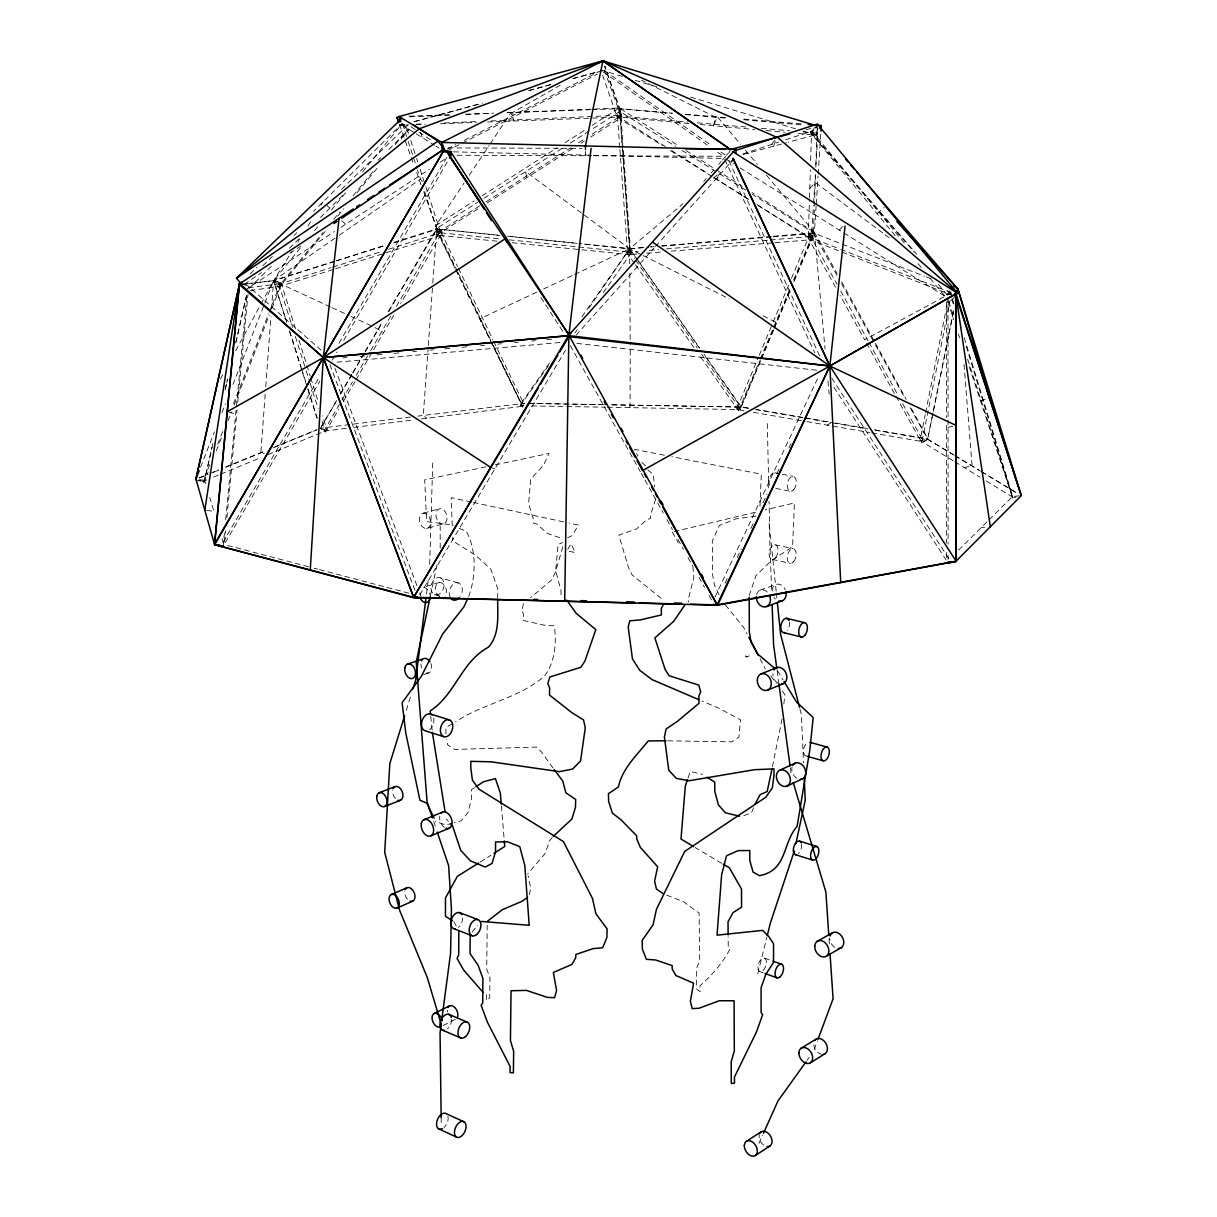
<?xml version="1.0" encoding="UTF-8"?>
<svg xmlns="http://www.w3.org/2000/svg" width="1217" height="1217" viewBox="0 0 1217 1217"><rect width="100%" height="100%" fill="white"/><g stroke="black" fill="none" stroke-linecap="round" stroke-linejoin="round"><path stroke-width="0.75" stroke-dasharray="5 3.75" d="M445.894 733.912L445.909 727.416L453.941 722.837M497.707 598.353L497.783 588.922L490.831 569.191L475.102 554.83L452.83 541.048L452.678 537.275M486.496 994.578L486.45 1000.465L489.736 998.062L489.964 977.388L486.739 969.417L487.18 925.118M560.991 594.611L561.067 590.853L555.652 570.697L558.101 544.531L562.543 542.539M429.692 564.14L432.75 462.064M952.546 295.503L808.255 238.867L809.457 199.725M809.503 197.854L810.37 169.924M810.644 160.629L811.496 132.714L817.246 126.309L815.77 167.474M815.512 174.959L813.428 233.04L808.255 238.867M759.956 506.196L761.31 474.189L671.875 456.694M758.374 205.627L811.359 239.247L813.473 205.156M813.58 203.269L815.344 174.852M815.816 167.277L817.93 133.185L802.824 131.892M816.12 206.069L814.432 232.28L825.05 348.99M816.242 204.197L818.052 176.115M818.174 174.229L820.851 133.033M428.171 347.393L423.288 415.438L426.771 418.283M428.308 345.491L432.659 285.021M432.796 283.12L436.72 228.309L440.387 230.789L457.607 266.523M265.184 394.202L260.834 452.861L264.408 453.758M265.747 386.626L270.935 316.603M271.497 309.027L273.597 280.64L291.761 251.721M607.359 407.254L740.59 409.612L740.803 407.056L703.745 354.284M224.445 532.94L223.198 546.159L319.873 381.286M225.693 519.72L236.235 408.303M236.417 406.417L246.945 295.199M224.597 542.158L225.662 530.81M226.91 517.575L237.087 409.779M237.787 402.218L247.964 294.423M782.014 719.034L772.293 767.41M783.824 704.019L784.95 694.633L781.679 690.313M426.482 594.109L428.582 577.284M440.189 548.061L440.189 525.987M953.17 460.802L920.067 440.6L925.224 414.693M925.589 412.837L947.313 303.642M932.907 413.308L927.673 439.246L921.741 442.805L950.203 300.264M933.287 411.468L953.885 309.605L932.511 415.103M920.067 440.6L927.628 439.17L932.131 416.944M630.056 407.649L630.239 346.708M430.422 595.706L437.512 562.452M529.319 894.723L530.749 888.273L528.056 875.723M205.658 483.773L204.623 480.319L212.138 447.156M225.069 390.018L226.316 384.496M226.742 382.64L227.579 378.959M235.915 342.099L246.351 296.02M195.754 479.559L203.954 482.495L213.158 442.09M225.297 388.862L227.396 379.658M235.779 342.905L246.671 295.107M688.913 123.48L617.034 116.878L618.997 108.678L604.697 66.159L605.777 69.78M713.497 125.731L715.535 117.243L641.572 80.216M797.972 133.49L816.744 135.209L818.433 128.181M757.765 973.722L766.816 937.425M523.523 603.678L521.667 610.828L523.371 613.748L523.264 620.427L543.938 625.158L554.267 625.842C556.747 642.302 555.074 662.002 544.699 675.831C519.37 698.421 483.392 703.137 455.538 721.924M588.861 308.16L629.645 248.74L619.894 111.432L591.143 129.793M775.199 242.685L813.032 239.597L814.736 233.375L752.486 194.431M562.862 546.722L555.363 572.218L551.742 579.855L530.566 597.73M717.056 179.69L718.958 173.453L710.317 180.74M406.311 710.302L411.27 694.283M655.644 499.198L650.563 515.156L650.623 518.579L647.048 519.461L636.506 528.969L618.814 535.1L628.504 567.518L632.231 575.033L661.105 598.308M637.16 253.957L627.713 254.733L629.645 248.74L619.696 111.371L675.724 146.42M619.803 147.653L617.582 117.608L619.696 111.371M524.131 405.778L520.344 405.717L521.195 403.192L524.968 403.268L417.69 416.123M749.231 595.493L756.016 575.519L771.167 560.839L792.571 546.661L794.442 502.956L765.265 509.893M688.077 777.922L690.298 771.502L702.483 774.423M729.272 152.597L730.413 149.478M814.173 1049.586L817.428 1040.824M773.571 146.207L776.887 137.338M818.067 128.104L815.496 134.844L788.144 142.252M200.577 467.237L214.375 431.974M221.935 412.669L225.388 403.816M232.949 384.496L273.597 280.64L301.268 246.853M198.751 480.243L203.193 481.369L210.085 463.753M217.645 444.372L223.837 428.506M233.481 403.846L268.561 313.971M269.261 312.206L280.96 282.253L273.597 280.64L241.301 284.352M203.954 482.495L208.077 471.922M216.322 450.792L221.813 436.72M228.005 420.869L231.443 412.061M234.196 405.018L269.246 315.233M272 308.19L281.614 283.546L273.597 280.64L241.179 284.474M753.566 807.753L751.497 812.88L742.811 815.983M743.998 410.707L736.604 409.429L758.541 357.007M759.271 355.258L772.43 323.813M773.16 322.064L790.715 280.123M791.446 278.389L809.716 234.698L814.432 232.28L837.144 273.627M773.388 330.02L741.153 406.797L738.521 410.677L699.045 354.786M774.134 328.271L790.974 288.125M793.91 281.157L814.432 232.28L765.965 174.594M738.521 410.677L759.514 360.84M760.245 359.121L772.552 329.913M773.997 326.475L790.046 288.368M793.697 279.697L811.937 236.387L814.569 232.69L773.054 236.296M760.701 360.445L741.153 406.797L736.604 409.429M761.416 358.726L773.723 329.548M774.453 327.829L791.217 288.064M794.138 281.142L814.569 232.69M811.359 239.247L814.432 232.28L751.908 192.484M758.906 1143.387L762.724 1134.913M714.12 124.271L717.482 116.893L740.514 144.306M665.273 146.512L617.11 115.934L620.442 108.815L672.697 113.166M468.651 596.665C475.923 577.056 476.836 549.399 466.081 531.129L454.808 526.596M714.957 597.106L818.843 375.916M725.073 583.186L727.507 578.045M737.198 557.508L741.244 548.958M750.935 528.421L753.369 523.295M763.059 502.758L767.106 494.208M776.796 473.672L779.23 468.53M788.92 448.008L791.354 442.866M220.399 379.126L224.004 372.448M235.718 350.739L260.073 305.68M260.97 304.007L273.597 280.64L337.687 236.341M339.011 343.3L447.445 156.339M332.226 360.202L337.003 351.987M343.666 340.486L448.51 159.823M222.985 542.356L319.371 377.087M335.77 401.99L320.543 428.201L323.844 431.153L346.297 428.338M340.532 393.791L351.972 374.136M352.915 372.493L364.339 352.839M365.298 351.196L382.442 321.699M388.162 311.871L436.72 228.309L457.227 270.782M323.844 431.153L341.034 401.595M341.992 399.952L352.504 381.879M356.322 375.308L369.694 352.322M370.653 350.679L390.718 316.192M396.438 306.334L440.387 230.789M321.44 426.589L336.653 400.606M340.441 394.095L351.85 374.608M352.808 372.98L364.202 353.478M365.161 351.865L382.244 322.627M388.877 311.293L437.222 228.659L442.486 232.051L400.697 303.459M410.525 417.035L320.497 428.217L325.487 431.913L338.828 409.14M343.59 401.002L355.014 381.484M355.973 379.856L394.993 313.195M419.835 594.9L565.433 350.344M567.746 549.339L571.123 543.664L575.124 552.609L566.909 550.753M297.815 242.092L299.823 238.882M307.901 226.027L310.928 221.205M321.014 205.141L323.037 201.931M479.65 205.901L438.135 232.401L435.884 225.464L464.057 183.128M469.26 175.278L489.097 145.492M490.132 143.925L511.003 112.557L513.513 119.935M472.105 932.146L477.657 925.316M455.812 269.885L522.838 407.178L521.211 403.268L549.399 363.031M581.939 316.724L629.645 248.74L682.95 203.817M520.344 405.717L549.704 363.898M575.048 332.88L577.223 329.777M603.328 292.628L631.608 252.391L629.645 248.74L582.943 214.086M807.054 1060.357L809.214 1057.36M771.578 144.443L774.955 140.016M785.65 139.818L812.028 131.117L816.364 125.488M314.488 230.682L319.326 224.826M331.328 210.1L345.795 192.499M362.59 171.901L402.355 123.465L408.942 129.565L399.298 141.278M334.736 261.214L273.597 280.64L278.267 286.893L322.885 232.569M333.732 219.364L339.771 212.017M353.036 195.876L373.528 170.912M395.236 144.488L407.284 129.808L402.279 123.404L313.59 211.271M250.139 290.528L279.956 286.406L326.977 229.237M337.824 216.048L343.848 208.715M357.113 192.59L378.806 166.212M634.361 263.191L626.679 252.33L629.645 248.74L648.524 247.097M951.588 300.401L955.193 296.096M552.244 837.57L548.167 842.362L548.106 845.45L544.623 854.045L527.676 873.928M703.7 181.439L706.21 178.595M711.2 172.89L713.694 170.045M718.699 164.356L721.194 161.511M722.442 160.081L727.447 154.392M809.792 188.544L815.238 182.428L883.588 233.558M576.052 335.192L654.214 247.872M655.476 246.458L729.85 163.352M947.161 294.757L949.656 291.989L951.314 297.42M726.336 155.35L728.633 152.87M249.105 288.368L273.323 264.302M289.479 248.268L298.895 238.912M320.421 217.508L344.594 193.503M378.107 160.203L380.784 157.541M388.832 149.539L408.942 129.565M958.524 550.099L987.763 521.104M989.056 519.811L1012.529 496.521L1019.496 495.836M250.185 274.008L256.924 267.329M839.319 230.059L842.894 226.545M262.918 265.656L272.41 256.437M294.118 235.368L296.826 232.736M341.597 189.289L408.06 124.773L417.355 131.01M895.149 235.672L810.294 132.288L815.77 127.435M877.061 213.644L884.181 207.453M339.239 235.261L420.519 179.082L417.583 170.106M244.145 284.337L261.472 272.623M289.813 253.44L300.842 245.971M474.463 787.718L471.466 789.696L471.39 799.204L467.906 812.743L461.045 820.866L454.215 822.692M245.591 289.783L334.492 231.504M340.851 227.336L429.266 169.376M440.311 162.135L446.624 157.997M871.722 432.856L923.627 441.847L928.039 438.972L910.772 407.558M435.884 225.464L474.143 200.942M482.115 195.846L557.036 147.835M565.007 142.739L585.727 129.458M592.101 125.381L619.194 108.009L621.75 115.204L589.819 135.589M497.023 241.194L436.751 235.079L435.945 228.902L477.612 202.296M484.031 198.204L564.003 147.12M570.393 143.043L589.545 130.812M486.039 201.824L570.651 147.82M578.638 142.724L583.43 139.666M436.751 235.079L479.346 207.955M487.226 202.92L574.667 147.242M581.072 143.165L584.266 141.126M590.671 137.049L621.066 117.699L619.894 111.432M480.152 862.108L490.907 855.247M827.241 425.144L831.728 422.39L755.94 409.353M560.231 85.266L512.631 112.496L514 121M835.547 287.227L807.312 236.265L813.428 232.949L924.509 276.213M951.42 292.795L864.694 339.832L840.095 295.442M447.308 148.976L455.782 144.656M464.24 140.351L597.943 72.153M446.806 151.014L460.33 144.093M462.019 143.226L597.319 74.1M443.079 1025.52L455.386 1019.329A7.348 4.655 65.1 0 1 452.785 1019.116M536.727 292.186L479.954 318.732L481.521 322.551M543.619 288.961L572.872 275.285M574.591 274.479L629.645 248.74L648.539 247.173M567.563 537.762L572.051 535.739L578.394 525.059L569.176 523.082M749.216 655.872L746.158 657.226L745.489 655.309M203.193 481.369L206.707 479.924M213.705 477.034L218.954 474.873M220.703 474.143L260.986 457.531M267.983 454.641L327.084 430.255L322.581 415.818M199.482 477.733L208.259 474.143M210.009 473.428L218.771 469.838M225.784 466.963L266.127 450.457M274.89 446.882L316.983 429.662M199.299 478.038L206.327 475.162M213.371 472.287L218.634 470.127M225.677 467.252L266.067 450.731M273.049 447.871L316.694 430.012M759.986 590.245L775.777 584.556M423.744 674.583L429.129 672.727M742.826 153.935L778.621 142.13M334.645 261.472L273.597 280.64L278.876 284.337L331.024 267.679M332.819 267.101L381.362 251.584M388.558 249.287L442.486 232.051M980.476 400.804L989.406 397.959M336.531 260.651L385.074 245.225M394.065 242.366L437.222 228.659M278.267 286.893L333.884 269.292M335.679 268.714L384.116 253.379M385.911 252.817L441.528 235.2L425.874 186.977M336.44 260.91L384.922 245.682M393.897 242.868L436.979 229.344L441.528 235.2M969.158 366.515L1012.62 498.103L1016.073 497.038M439.398 582.456L423.014 587.446A7.774 5.248 72.7 0 1 429.905 594.505M426.589 528.497A7.865 5.355 74.2 0 0 428.81 516.404A7.865 5.355 74.2 0 0 419.561 517.575A7.865 5.355 74.2 0 0 426.589 528.497L443.11 523.888A7.804 5.355 74.3 0 0 445.361 511.87A7.804 5.355 74.3 0 0 436.112 513.042A7.804 5.355 74.3 0 0 443.11 523.888M404.5 124.256L400.834 125.245L408.38 124.971M413.674 121.761L479.681 103.841M529.182 90.393L551.195 84.429M573.192 78.451L597.03 71.97M414.967 121.533L482.845 103.126M528.71 90.682L550.738 84.703M572.751 78.74L602.111 70.769M743.1 154.453L786.319 142.754M423.364 513.148L439.915 508.645M452.511 823.148L445.681 824.974L435.412 821.429M805.989 129.732L816.896 126.887M948.043 427.395L952.881 426.239M674.081 531.616L757.963 511.642M485.948 466.826L424.718 479.848L426.574 521.621L449.986 524.649L453.211 525.942M495.228 464.848L549.034 453.409L543.406 465.457L530.749 478.966L528.589 503.792L533.609 519.796L533.563 523.249L537.062 524.101L547.422 533.533L563.03 538.766M986.211 480.974L1012.955 497.297L1016.271 496.642M964.199 467.541L972.109 466.02L964.016 364.461M755.894 516.114L735.768 518.898L719.414 525.531L712.295 541.033L712.645 575.002L714.546 585.529L721.057 598.947M946.415 294.24L953.809 293.236M248.344 287.76L281.614 283.546M353.782 427.41L413.674 419.911M421.158 418.983L522.96 406.25M981.237 527.57L984.872 527.235M342.996 357.92L346.769 357.57M359.973 356.398L365.632 355.896M376.951 354.877L382.61 354.375M393.928 353.371L399.587 352.854M412.791 351.683L416.564 351.348M429.768 350.161L433.541 349.827M444.874 348.823L450.533 348.305M461.852 347.301L467.511 346.799M480.715 345.613L484.488 345.278M497.692 344.107L501.465 343.757M514.669 342.585L518.442 342.251M531.646 341.064L535.419 340.73M546.752 339.726L552.412 339.208M337.033 362.164L561.691 342.373M661.729 245.956L771.167 236.448M626.679 252.33L638.027 251.356M649.361 250.383L658.823 249.561M666.384 248.907L768.459 240.129M770.346 239.962L811.937 236.387M661.759 246.077L771.304 236.98M773.191 236.828L814.736 233.375M646.623 253.182L661.744 251.949M671.206 251.174L773.312 242.837M745.96 656.678L747.679 656.541M399.404 124.94L405.018 124.697M416.244 124.195L423.714 123.875M444.296 122.963L477.962 121.502M491.06 120.924L621.75 115.204M410.038 116.802L451.172 115.067M466.126 114.444L492.307 113.348M507.261 112.709L619.194 108.009M415.925 124.682L425.357 124.332M440.448 123.769L476.273 122.415M487.591 121.989L621.187 116.969L619.864 108.678L604.788 66.159M408.866 116.178L450.381 114.702M465.472 114.17L493.767 113.166M506.972 112.694L589.773 109.758M591.645 109.682L619.864 108.678M448.191 147.911L581.711 148.383M457.014 155.244L591.858 155.761M593.759 155.761L724.769 156.278M604.484 404.713L526.87 403.375L602.309 404.622M612.06 404.85L740.803 407.056L748.272 408.349M667.844 740.803L731.858 741.853L738.871 737.137L740.529 719.871L719.277 708.4L702.057 701.022M611.725 404.789L740.803 407.056M531.692 405.915L605.473 407.223M453.561 151.851L722.792 158.453M685.764 114.246L726.929 117.684M743.922 119.099L802.444 123.982M617.11 115.934L688.001 122.035M697.326 122.826L746.204 127.024M761.31 128.333L789.62 130.751M618.997 108.678L671.997 113.379M685.247 114.565L726.808 118.247M743.709 119.753L803.828 125.092M700.262 124.514L754.799 129.519M766.056 130.554L784.828 132.288M435.945 228.902L499.883 235.444M507.413 236.22L576.995 243.339L507.474 236.159M637.297 259.586L629.645 248.74L578.866 243.537L629.645 248.74L641.481 254.688M498.072 235.2L436.051 228.811L437.557 232.508L499.731 238.882M509.147 239.84L631.608 252.391M512.098 242.715L579.9 249.607M581.787 249.789L630.756 254.764L623.058 145.857M576.828 343.407L817.444 370.318M206.631 510.425L213.918 511.383L209.78 497.57M199.436 479.62L204.623 480.319M241.422 283.789L248.846 284.976M748.546 408.075L741.153 406.797L703.989 354.117M835.44 423.029L866.93 428.46M874.338 429.738L928.039 438.972M755.757 409.627L802.459 417.674M804.331 418.009L830.496 422.512M832.367 422.831L867.873 428.947M875.342 430.24L927.658 439.246L953.474 454.808M753.247 412.32L805.046 421.295M806.886 421.614L869.866 432.537M774.803 472.82L780.295 473.885M782.135 474.234L793.149 476.349M664.421 455.234L634.605 449.408L637.921 456.208M775.807 488.443L790.472 491.349M471.435 502.043L451.157 497.677L452.252 525.957M473.276 502.438L567.335 522.671M774.879 544.714L793.043 548.639M772.263 559.424L790.396 563.441M320.177 428.582L327.084 430.255M228.857 412.213L235.702 413.963M227.549 545.444L312.115 567.7M313.956 568.187L317.622 569.16M319.447 569.632L410.114 593.5M440.676 577.923A8.884 6.328 -73.8 0 1 440.965 592.679A8.884 6.328 -73.8 0 1 430.985 588.009A8.884 6.328 -73.8 0 1 440.676 577.923L458.915 583.11M244.465 284.793L247.827 285.767L321.045 350.161M434.439 594.505L439.9 596.102M600.757 69.901L622.541 76.488M635.244 80.337L657.895 87.183M690.495 97.041L795.568 128.819M802.809 131.01L816.744 135.209M492.246 467.982L494.893 468.819M764.428 958.114L771.289 960.548M759.925 971.653L763.348 972.9M926.274 276.883L931.568 278.952M807.312 236.265L839 248.694M840.764 249.379L949.929 292.171M666.688 895.103L683.695 901.827L699.09 913.13L699.714 960.761L696.459 968.747L696.748 989.254L700.11 991.566L700.034 985.724C711.778 975.547 722.609 963.058 729.941 949.138L728.222 945.746L728.146 936.801M330.324 306.867L273.597 280.64L286.664 322.14L273.597 280.64L279.956 286.406M332.043 307.658L349.233 315.599M350.952 316.405L373.3 326.734M375.019 327.525L383.598 332.667M643.169 255.54L729.318 298.88M763.105 315.872L776.629 322.672M721.651 863.279L695.12 847.504M927.628 439.17L953.048 454.504M954.645 455.462L980.035 470.796M981.617 471.755L1018.066 493.752M955.086 455.782L979.289 470.37M980.902 471.344L1018.005 493.722M954.752 461.775L979.928 477.14M617.582 117.608L662.504 145.644M670.521 150.649L712.234 176.678M713.847 177.682L750.646 200.653M757.035 204.654L813.032 239.597M402.112 125.016L414.632 132.836M416.184 133.809L434.53 145.264M436.051 146.207L439.063 148.094M725.636 158.834L733.653 163.854M740.058 167.87L948.362 298.393M682.128 150.421L746.097 190.43M620.442 108.815L678.158 145.553M686.175 150.649L715.033 169.011M716.63 170.03L742.279 186.368M671.693 150.589L708.613 174.031M715.033 178.108L750.357 200.531M418.907 132.06L432.431 141.126M604.575 70.662L711.671 145.599M720.996 152.125L725.651 155.38M603.024 71.818L708.385 145.766M717.68 152.292L723.887 156.643M581.437 212.96L525.683 171.597L526.672 177.804M885.109 234.698L889.657 238.106M491.501 342.403L521.211 403.268L523.629 405.094M641.785 462.475L645.938 466.005M647.824 469.884L653.346 474.569L654.503 486.876M341.688 220.673L345.613 224.217M325.76 204.426L329.837 208.153M811.496 132.714L916.66 254.094M810.294 132.288L914.18 252.147M947.571 290.68L951.283 294.955M446.304 818.904L448.434 821.353M745.352 150.071L757.476 164.493M812.028 131.117L905.859 244.952M938.353 284.352L946.765 294.575M918.044 263.587L921.665 267.999M930.107 278.282L948.18 300.31M725.302 604.834L743.602 627.303L747.071 633.935M420.519 179.082L422.421 181.531M770.741 675.922L776.203 683.117M553.035 768.033L541.565 752.121L536.575 747.086L454.504 749.444L447.597 744.804L446.745 739.358M638.393 261.138L699.608 347.91M635.457 264.743L694.664 348.579M629.737 263.815L629.645 248.74L635.091 256.498M636.187 258.05L699.395 348.077M629.098 250.869L634.513 258.582M635.593 260.119L697.295 347.956M701.631 354.132L740.59 409.612M831.896 378.304L949.929 560.337M833.964 387.249L946.035 559.896M540.941 297.48L563.577 332.637M777.465 670.643L783.139 679.999M672.256 532.057L678.28 542.767M813.428 232.949L837.068 275.635M841.601 283.85L904.703 397.761M910.21 407.725L927.673 439.246M866.534 343.148L895.058 394.643M895.986 396.301L921.741 442.805M570.301 345.552L632.992 458.459M633.905 460.117L640.355 471.74M641.283 473.398L644.021 478.342M644.949 480L663.265 512.996M666.931 519.598L672.423 529.501M677.93 539.405L683.422 549.308M688.001 557.569L692.579 565.814M698.999 577.375L704.491 587.263M709.07 595.524L711.823 600.468M841.692 281.888L906.224 399.298M809.716 234.698L837.068 284.413M840.704 291.046L868.04 340.76M868.953 342.418L898.116 395.449M902.664 403.74L923.627 441.847M453.835 921.588L457.151 927.734M760.062 658.777L765.265 668.711M436.051 228.811L455.097 267.831M455.934 269.535L490.679 340.714M437.557 232.508L454.975 268.181M458.429 268.212L492.87 339.665M493.691 341.368L524.025 404.318M458.048 272.471L492.505 343.818M493.326 345.506L521.211 403.268M724.83 159.549L814.827 352.96M729.013 160.933L819.695 355.973M334.827 368.066L416.99 585.742M419.667 592.816L421.006 596.36M329.898 364.568L415.24 591.051M399.495 124.438L414.008 165.451M416.731 172.297L420.991 184.832M423.759 191.784L438.135 232.401M604.362 69.993L621.187 116.969M420.55 132.364L422.436 137.704M602.567 75.119L617.034 116.878M433.678 821.475L435.458 826.769M947.708 301.573L953.656 319.615M958.433 334.036L959.62 337.657M948.788 301.466L954.098 317.713M967.667 359.258L1012.529 496.521M402.279 123.404L407.573 139.575M408.167 141.37L416.99 168.311M424.642 191.647L436.979 229.344M407.284 129.808L408.456 133.383M410.768 140.533L416.001 156.613M416.579 158.393L417.735 161.967M420.063 169.117L424.703 183.417M289.616 331.039L301.055 367.032M301.618 368.827L305.619 381.423M307.916 388.619L317.637 419.226M278.876 284.337L292.521 327.525M295.366 336.531L305.604 368.934M306.167 370.729L309.574 381.53M310.137 383.325L318.109 408.516M322.079 421.128L325.487 431.913M289.509 331.161L301.999 370.85M302.577 372.661L316.77 417.766M280.96 282.253L296.142 330.994M298.956 340.015L306.273 363.472M306.836 365.283L310.213 376.114M310.776 377.909L318.093 401.382M949.884 290.68L953.763 303.368M964.275 337.794L1012.955 497.297M951.861 299.215L954.067 306.456M966.222 346.236L1012.62 498.103M222.072 538.659L223.152 542.295M799.934 708.963L801.349 714.425L803.555 762.892M629.645 248.74L630.756 254.764M777.131 670.704L778.895 683.771M790.32 767.729L791.324 775.183M776.172 591.264L769.646 527.767L769.053 501.252M776.37 593.12L776.948 598.734M430.727 716.326L432.187 730.626M827.956 380.982L829.157 394.156M692.899 566.559L693.827 577.862L688.503 598.277L688.548 602.08M501.404 805.958L504.142 839.091M619.94 149.539L627.713 254.733M621.066 117.699L622.921 143.986M829.036 938.855L829.416 944.483M769.144 523.158L771.639 591.462M767.318 423.562L768.748 487.987M585.544 151.425L585.605 155.091M441.163 1117.51L441.269 1125.04M629.798 273.232L630.223 344.822M947.997 297.83L948.043 418.009M948.043 419.88L948.089 544.227M948.089 555.53L948.089 559.303M946.43 301.831L946.461 417.69M946.461 425.281L946.491 543.041M946.507 552.533L946.507 560.124M439.702 596.726A7.713 5.248 72.7 0 1 435.929 585.529A7.713 5.248 72.7 0 1 444.022 584.753A7.713 5.248 72.7 0 1 444.981 596.208M407.421 899.257A7.302 4.67 67.4 0 1 404.835 890.829M395.342 798.474A7.363 4.777 69.1 0 1 392.726 789.955M430.879 663.478A7.576 5.081 71.2 0 1 431.046 670.673A7.576 5.081 71.2 0 1 426.467 672.91M421.721 667.95A7.576 5.081 71.2 0 1 420.915 664.163M447.643 1012.118A7.348 4.655 65.1 0 1 447.43 1010.338M777.891 683.133A8.671 6.633 67.3 0 1 772.917 673.883M822.129 1054.363A8.58 6.1 58.9 0 1 813.747 1043.806M756.594 594.596A8.808 6.785 69.8 0 1 761.705 589.789A8.808 6.785 69.8 0 1 768.49 593.577M775.457 599.053A8.747 6.785 69.8 0 1 774.027 597.38M772.11 590.99A8.747 6.785 69.8 0 1 777.511 584.114A8.747 6.785 69.8 0 1 785.345 589.849M834.679 947.222A8.686 6.389 60.2 0 1 829.735 937.911M796.739 778.287A8.656 6.557 64.5 0 1 792.069 766.999M763.713 1145.151A8.336 5.689 58.7 0 1 759.332 1134.427M801.531 844.157A7.074 3.803 -73.2 0 1 798.382 853.634M769.463 485.142A7.576 4.366 -78.6 0 1 770.376 476.045A7.576 4.366 -78.6 0 1 775.868 473.23M806.43 755.97A7.135 3.879 -74.6 0 1 803.555 750.037A7.135 3.879 -74.6 0 1 807.875 742.34M789.407 622.085A7.348 4.138 -76.3 0 1 787.186 630.725M444.388 827.423A8.702 5.735 68.2 0 1 439.793 816.029M433.678 718.06A8.793 5.872 -72.2 0 1 429.54 729.759M450.168 597.364A8.945 6.313 -73.8 0 1 451.857 585.514A8.945 6.313 -73.8 0 1 460.665 584.51A8.945 6.313 -73.8 0 1 460.513 596.193M462.612 917.983A8.534 5.385 -68.9 0 1 458.413 927.43M451.629 1019.374A8.534 5.279 -67.2 0 1 447.445 1028.852M447.932 1116.232A8.504 5.111 -65.9 0 1 444.038 1127.505M654.183 246.61L650.41 246.945L654.198 246.701M775.655 557.553A7.485 4.275 -77.4 0 0 775.944 545.064A7.485 4.275 -77.4 0 0 769.083 553.583A7.485 4.275 -77.4 0 0 775.655 557.553M793.773 561.554A7.53 4.26 -77.4 0 0 794.108 549.004A7.53 4.26 -77.4 0 0 787.247 557.569A7.53 4.26 -77.4 0 0 793.773 561.554M793.88 489.553A7.621 4.336 -78.6 0 0 794.214 476.76A7.621 4.336 -78.6 0 0 787.293 485.218A7.621 4.336 -78.6 0 0 793.88 489.553M763.12 970.512A7.135 3.818 -71.4 0 0 765.295 958.646A7.135 3.818 -71.4 0 0 758.085 965.477A7.135 3.818 -71.4 0 0 763.12 970.512"/><path stroke-width="1.5" d="M470.142 934.975L470.066 953.58L478.083 965.203L482.89 978.407L482.723 1002.991L481.095 1005.227L487.469 1022.295L510.121 1066.488L510.045 1072.557L513.391 1072.862L513.665 1051.458L510.44 1040.474L511.034 990.76L526.474 990.395L547.452 997.408L554.633 997.651L556.58 990.41L553.339 972.474L571.838 964.472L575.717 957.855L575.808 954.524L592.998 948.652L602.674 947.784L606.887 937.516L607.146 928.936L595.904 913.739L592.466 898.405L563.441 841.616L479.057 789.255L472.409 780.158L470.796 767.973L470.827 761.325L491.105 761.812L559.288 771.639L572.644 769.068L580.555 760.914L585.286 727.812L583.521 719.932L572.005 712.736L549.491 695.059L549.628 687.848L547.817 683.695L549.825 677.002L580.889 667.281L584.997 660.907L595.813 629.615L576.25 613.383L566.894 600.3M458.824 930.807L458.703 954.904L457.029 958.372L463.601 969.964L483.24 992.555M497.677 600.24C497.555 616.289 499.852 634.011 488.504 647.155C461.349 661.516 455.447 694.603 430.179 710.956L430.544 714.531M310.259 569.982L323.342 357.585L339.087 218.315M820.958 131.162L821.323 125.549L808.118 124.453M717.817 604.164L717.422 605.199L413.674 597.319L214.633 544.714L195.983 479.163L239.551 283.5L214.633 544.714L413.156 597.608L635.38 602.917M845.07 226.058L829.857 365.998L840.734 582.608M591.112 148.413L568.871 335.086L564.703 601.244L565.768 600.224M426.011 597.836L415.682 680.06L412.928 688.959M441.269 1023.588L440.052 1032.853L441.163 1117.51M441.756 1019.892L450.564 953.215L451.431 908.932L448.601 865.576L437.253 832.063M204.806 510.182L239.551 283.5M771.897 769.266L767.182 791.567L760.169 794.595L754.951 804.331M430.027 597.547L416.214 662.215L427.106 802.079L432.476 817.946M794.29 851.063L770.422 922.897L767.258 935.599M795.857 843.792L805.243 800.162L804.224 777.8M239.506 284.55L195.754 479.559L199.223 470.69M404.668 715.642L389.805 763.668L384.709 852.387L399.511 910.027L427.243 977.388L441.056 1023.725M687.529 779.534L685.323 785.954L680.988 839.045L693.553 846.56M818.083 1039.075L833.082 998.807L830.04 953.854M819.969 128.606L821.323 125.549M763.485 1133.21L777.952 1100.989L805.973 1061.863M467.86 598.368L463.89 606.887L442.592 634.118L421.417 676.226L402.112 702.696L405.778 732.953L419.911 800.208L426.817 803.144L434.043 818.007M713.192 604.286L717.574 605.245L829.857 365.998L955.938 293.693L956.288 561.478L948.089 563.075M714.577 605.427L717.056 604.864L829.857 365.998L956.075 293.799M955.604 293.997L958.007 289.235L856.692 171.977M443.779 150.345L214.633 544.714L219.44 545.322M449.453 158.18L451.355 154.894L447.491 151.151M443.962 150.284L214.481 544.227L239.43 283.333L323.342 357.585L490.923 467.556L413.643 597.425L417.903 598.14M663.022 605.381L661.303 608.302L661.424 614.935L640.325 619.94L629.798 620.776L628.185 626.953L632.46 658.884L639.716 670.293L652.145 679.664L698.619 699.562M417.34 596.847L413.674 597.319L568.871 335.086L735.92 148.93L685.141 148.748M491.896 465.928L538.446 387.691M540.394 384.42L557.842 355.09M559.79 351.835L569.48 335.527L323.342 357.585L227.138 411.772M684.852 604.94L673.777 621.233L654.868 637.906L665.075 669.35L669 675.724L698.771 685.08L700.657 691.804L698.908 696.033L698.984 703.304L677.245 721.498L666.14 728.937L664.391 736.924L668.742 770.27L676.302 778.363L689.111 780.751L754.555 769.692L773.982 768.885L773.966 775.579L772.354 787.886L765.934 797.15L684.699 851.413L656.465 909.266L653.073 924.798L642.165 940.376L642.363 949.017L646.349 959.3L655.644 959.985L672.134 965.568L672.195 968.93L675.891 975.517L693.599 983.214L690.374 1001.378L692.214 1008.619L699.09 1008.239L719.262 1000.739L734.064 1000.77L734.323 1050.849L731.174 1061.985L731.295 1083.541L734.49 1083.16L734.46 1077.045L756.426 1032.046L762.633 1014.719L761.097 1012.514L761.097 987.763L765.767 974.361L773.51 962.495L773.556 943.768L768.916 936.725L762.663 930.381L717.041 935.158L721.635 874.734L726.564 855.718L738.263 850.592L749.778 850.531L749.794 860.434L753.064 872.102L759.499 875.677C787.658 870.307 782.166 843.198 797.074 826.449L809.837 749.961L813.169 717.513L796.374 701.844L784.083 681.566M956.09 291.821L958.007 289.235L896.914 221.555M955.193 296.096L957.612 293.221L817.444 124.073L736.072 150.33M571.321 332.271L567.578 336.531L829.857 365.998L956.106 425.463M731.113 161.952L733.638 159.138M553.263 836.383L571.884 819.026L575.489 807.251L575.671 799.463L565.859 792.784L562.786 781.131L554.115 769.494M956.045 561.204L1021.246 495.669L955.664 292.978L956.045 561.204L717.056 604.864L690.465 604.24M239.384 284.687L242.077 282.009M401.169 119.038L236.509 278.206L241.362 283.972M487.211 921.436L502.286 909.723L522.276 901.188L527.615 897.294M341.779 218.269L444.144 148.991L438.014 141.157L236.509 278.206L419.287 128.789L602.902 60.85L816.896 125.868M333.914 223.593L337.063 221.464M475.969 786.73L483.468 781.755L495.41 778.591L500.339 793.073L501.252 804.118M353.295 208.959L238.988 284.215L323.342 357.585L413.674 597.319M356.459 206.89L359.608 204.806M367.519 199.603L373.832 195.45M378.563 192.332L384.891 188.163M389.623 185.045L441.756 150.725M413.643 597.425L323.342 357.585L504.949 238.928L506.744 241.848M755.331 1155.511L770.042 1145.927M746.325 1141.348L761.081 1131.886M478.616 863.081L457.394 876.27L445.498 897.963L445.452 916.295L452.435 920.706M493.98 853.3L504.751 846.454L504.294 840.932M810.476 1062.76L825.263 1053.572M801.075 1048.278L815.892 1039.227M599.631 62.721L602.902 60.85L776.887 137.338M826.586 956.045L841.525 947.541M816.972 941.456L831.956 933.089M730.504 149.463L602.902 60.85L399.1 116.543L441.817 142.45L602.902 60.85L609.626 64.212M434.499 1013.35L449.925 1005.714M786.699 786.212A8.732 6.557 64.7 0 0 787.064 772.171A8.732 6.557 64.7 0 0 776.385 776.081A8.732 6.557 64.7 0 0 786.699 786.212L802.064 779.032M780.036 770.102L795.446 763.044M396.909 908.125A7.363 4.655 67.4 0 0 396.59 896.473A7.363 4.655 67.4 0 0 389.029 899.302A7.363 4.655 67.4 0 0 396.909 908.125L412.563 901.219M391.433 894.48L407.117 887.665M430.681 835.927L449.088 828.26M767.608 690.145A8.732 6.648 67.4 0 0 767.942 675.846A8.732 6.648 67.4 0 0 757.278 680.197A8.732 6.648 67.4 0 0 767.608 690.145L783.2 683.711M424.125 819.634L442.577 812.119M760.914 673.99L776.552 667.692M384.618 806.536L400.515 800.254M379.095 792.784L395.008 786.608M766.74 606.507L782.485 600.696M407.239 664.163L423.455 658.716A7.576 5.081 71.2 0 1 429.997 661.729M732.193 149.006L789.62 134.007M717.574 605.245L956.273 561.372M323.342 357.585L569.556 335.679L445.757 150.269M948.089 561.889L951.268 561.615M398.415 121.898L396.94 117.349L400.682 117.197M665.973 740.773L648.22 740.94C636.978 755.057 622.13 768.657 618.449 786.882L608.439 793.712L608.652 801.455L612.379 813.093L621.02 819.786L636.674 835.82L636.75 838.893L640.34 847.367L657.682 866.793L654.594 881.093L656.45 889.064L663.28 893.765M639.184 603.008L680.972 604.012M451.674 151.79L442.227 151.562L441.71 142.45L724.845 149.326M533.822 599.388L537.579 599.494M580.981 600.62L586.685 600.757M626.588 601.791L634.194 601.989M674.112 603.024L681.718 603.221M481.613 921.467L529.212 925.285L524.801 865.424L519.765 846.652L507.611 841.799L495.578 841.936L495.502 851.763L492.018 863.416L485.279 867.082L470.431 860.83L460.711 850.348L452.694 826.267L450.564 823.818M567.548 335.481L829.857 365.998L956.288 561.478M216.215 544.607L223.198 546.159M786.441 618.297L804.361 622.602M739.327 816.181L725.423 812.804L718.426 804.878L714.82 791.522L714.729 782.09L707.077 777.298M783.854 632.703L801.744 637.1M827.423 747.177A7.165 3.864 -74.6 0 0 820.988 755.863A7.165 3.864 -74.6 0 0 827.058 758.83A7.165 3.864 -74.6 0 0 827.423 747.177L809.944 742.294A7.135 3.879 -74.6 0 1 810.781 742.978M807.175 756.274L822.905 760.731M430.681 714.09L449.545 719.916A8.869 5.857 -72.3 0 1 449.818 734.338A8.869 5.857 -72.3 0 1 440.387 730.535A8.869 5.857 -72.3 0 1 449.545 719.916M799.706 841.16L816.972 846.576A7.119 3.788 -73.2 0 1 816.622 857.955A7.119 3.788 -73.2 0 1 810.568 855.429A7.119 3.788 -73.2 0 1 816.972 846.576M443.642 736.62L424.809 730.672A8.793 5.872 -72.2 0 1 422.679 719.141A8.793 5.872 -72.2 0 1 431.989 714.942M795.233 854.593L812.484 860.069M772.993 961.156L781.573 964.214M765.052 973.509L777.039 977.844M459.554 912.628L477.885 919.58M453.926 928.723L472.242 935.812M448.556 1014.278L466.689 1021.884M442.973 1030.358L461.076 1038.071M464.255 1121.922A8.565 5.096 -66 0 0 454.595 1130.608A8.565 5.096 -66 0 0 461.882 1135.796A8.565 5.096 -66 0 0 464.255 1121.922L446.365 1113.738A8.504 5.111 -65.9 0 0 436.918 1121.298A8.504 5.111 -65.9 0 0 442.532 1128.57M438.363 1128.676L456.253 1136.982M723.187 864.161L729.318 867.706L741.472 888.973L741.579 907.167L733.075 912.583L728.025 921.832L728.131 934.93M732.497 151.486L957.612 293.221L777.207 137.049M413.202 124.773L438.014 141.157M730.413 149.478L602.902 60.85L585.438 145.949L585.514 149.6M652.768 242.32L829.857 365.998L642.53 470.583L637.039 460.711M953.459 285.828L958.007 289.235L1021.246 495.425L955.147 293.114M774.651 668.27L757.765 654.092L751.026 641.907L749.307 631.653L749.231 597.304M845.556 159.108L848.036 161.967M850.5 164.827L854.288 169.178M449.453 156.278L478.996 200.531M450.229 151.091L568.871 335.086L717.422 605.199M449.408 155.213L484.381 209.552M486.435 212.747L491.577 220.749M604.119 401.397L605.944 404.683M611.436 414.571L613.262 417.872M626.07 440.934L627.896 444.22M629.721 447.521L635.213 457.409M644.371 473.9L646.212 477.216M651.734 487.165L653.575 490.481M655.415 493.798L657.256 497.114M659.097 500.43L660.937 503.747M662.778 507.063L717.056 604.864M580.905 355.181L582.73 358.498M621.066 428.217L622.891 431.533M661.227 501.252L663.052 504.568M701.388 574.287L703.213 577.603M748.805 637.252L758.328 655.461M732.984 158.499L829.857 365.998L733.136 158.408M396.94 117.349L398.857 122.674M399.1 116.543L400.91 121.624M441.817 142.45L445.118 151.866M793.195 782.44L825.871 892.031L828.777 935.112M958.007 289.235L989.406 397.959M799.463 707.138L780.599 634.209L777.328 602.461M445.042 811.511L432.37 732.406M399.435 116.513L400.271 121.746M955.664 292.978L990.334 526.733M776.872 668.848L773.571 644.584L772.126 604.743M778.895 683.771L790.061 765.858M735.92 148.93L736.042 152.627M430.133 596.482A7.774 5.248 72.7 0 1 426.209 602.567A7.774 5.248 72.7 0 1 419.926 597.471M405.307 889.414A7.302 4.67 67.4 0 1 411.437 888.806A7.302 4.67 67.4 0 1 414.951 897.538A7.302 4.67 67.4 0 1 410.023 901.143M393.197 788.479A7.363 4.777 69.1 0 1 399.359 787.597A7.363 4.777 69.1 0 1 402.888 796.374A7.363 4.777 69.1 0 1 397.944 800.284M421.554 660.77A7.576 5.081 71.2 0 1 422.375 659.538M448.054 1007.341A7.348 4.655 65.1 0 1 455.158 1007.904A7.348 4.655 65.1 0 1 457.257 1017.731M441.071 1026.479A7.408 4.655 65.2 0 1 433.054 1022.189A7.408 4.655 65.2 0 1 434.925 1013.259A7.408 4.655 65.2 0 1 442.288 1020.637M773.936 670.035A8.671 6.633 67.3 0 1 785.543 672.134A8.671 6.633 67.3 0 1 781.497 684.076M814.766 1040.368A8.58 6.1 58.9 0 1 825.598 1042.878A8.58 6.1 58.9 0 1 823.803 1054.226M769.57 595.585A8.808 6.785 69.8 0 1 765.037 606.948A8.808 6.785 69.8 0 1 756.305 596.71M785.999 592.04A8.747 6.785 69.8 0 1 778.941 600.985M830.04 935.979A8.686 6.389 60.2 0 1 837.615 932.724A8.686 6.389 60.2 0 1 843.777 942.019A8.686 6.389 60.2 0 1 838.315 948.469M792.815 765.265A8.656 6.557 64.5 0 1 804.437 767.744A8.656 6.557 64.5 0 1 800.36 779.336M760.017 1132.951A8.336 5.689 58.7 0 1 770.833 1136.663A8.336 5.689 58.7 0 1 767.09 1146.566M796.222 854.73A7.074 3.803 -73.2 0 1 794.245 845.556A7.074 3.803 -73.2 0 1 801.166 842.788M788.357 619.377A7.348 4.138 -76.3 0 1 789.012 620.564M784.98 632.505A7.348 4.138 -76.3 0 1 780.949 625.31A7.348 4.138 -76.3 0 1 787.475 618.601M441.315 812.956A8.702 5.735 68.2 0 1 451.522 819.087A8.702 5.735 68.2 0 1 446 828.26M459.189 597.943A8.945 6.313 -73.8 0 1 451.248 598.84M455.371 928.845A8.534 5.385 -68.9 0 1 451.963 918.105A8.534 5.385 -68.9 0 1 461.76 914.469M444.403 1030.388A8.534 5.279 -67.2 0 1 439.885 1024.608A8.534 5.279 -67.2 0 1 445.072 1015.024A8.534 5.279 -67.2 0 1 451.385 1017.518M376.814 796.116A7.408 4.762 69.2 0 0 383.385 806.78A7.408 4.762 69.2 0 0 385.378 796.055A7.408 4.762 69.2 0 0 376.814 796.116M404.85 667.798A7.637 5.066 71.2 0 0 411.665 678.63A7.637 5.066 71.2 0 0 413.795 667.235A7.637 5.066 71.2 0 0 404.85 667.798M798.915 1052.857A8.641 6.115 59 0 0 809.016 1063.415A8.641 6.115 59 0 0 809.427 1050.256A8.641 6.115 59 0 0 798.915 1052.857M814.751 946.278A8.747 6.404 60.4 0 0 825.096 956.79A8.747 6.404 60.4 0 0 825.537 943.16A8.747 6.404 60.4 0 0 814.751 946.278M744.317 1145.653A8.397 5.689 58.9 0 0 753.947 1156.089A8.397 5.689 58.9 0 0 754.236 1143.524A8.397 5.689 58.9 0 0 744.317 1145.653M805.046 635.122A7.393 4.107 -76.3 0 0 805.395 622.906A7.393 4.107 -76.3 0 0 798.687 631.532A7.393 4.107 -76.3 0 0 805.046 635.122M780.234 976.688A7.18 3.788 -71.5 0 0 782.425 964.746A7.18 3.788 -71.5 0 0 775.229 971.638A7.18 3.788 -71.5 0 0 780.234 976.688M421.356 823.529A8.778 5.72 68.3 0 0 429.19 836.201A8.778 5.72 68.3 0 0 431.685 823.59A8.778 5.72 68.3 0 0 421.356 823.529M476.684 934.519A8.595 5.37 -69 0 0 479.133 920.265A8.595 5.37 -69 0 0 469.336 928.297A8.595 5.37 -69 0 0 476.684 934.519M465.518 1036.58A8.595 5.248 -67.4 0 0 467.921 1022.478A8.595 5.248 -67.4 0 0 458.155 1030.875A8.595 5.248 -67.4 0 0 465.518 1036.58"/></g></svg>
